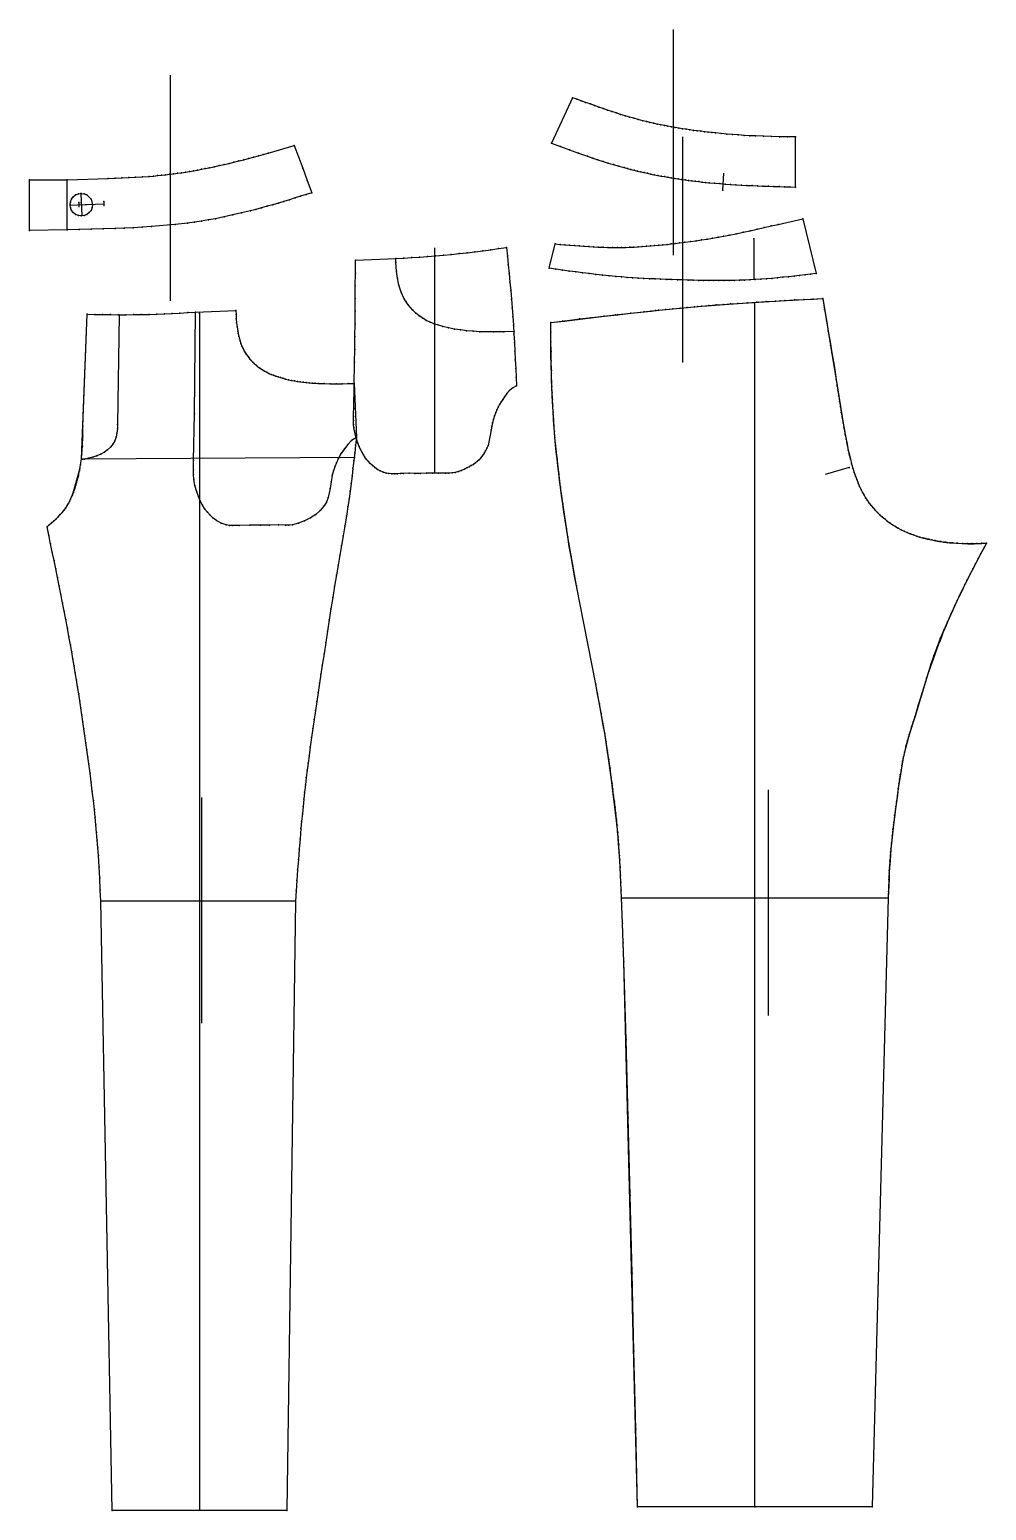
# Model space of a CAD drawing. Extents: x 0 to 1318, y -225 to 958.
# Drawn here: x 554 to 1318, y -225 to 958 of the extents above; entities that cross this region are included whole.
import ezdxf

# ---------------------------------------------------------------- set-up
doc = ezdxf.new("R2010")
doc.units = 0

# ---------------------------------------------------------------- blocks, each defined once
blk = doc.blocks.new('BLK_1_1_M')
at = {"layer": '1'}
blk.add_lwpolyline([(1039.460938, -221.726318), (1038.084351, -159.564514), (1036.686157, -97.421814), (1035.244141, -35.291412), (1033.735718, 26.833588), (1032.138306, 88.959991), (1030.429565, 151.094757), (1028.586914, 213.24469), (1028.098145, 228.638031), (1027.543213, 244.02887), (1026.661865, 264.544495), (1026.418823, 270.591614), (1026.168091, 276.636536), (1025.901367, 282.679077), (1025.610962, 288.719238), (1025.288452, 294.756775), (1024.926025, 300.79187), (1024.515625, 306.824219), (1024.04895, 312.853882), (1023.631287, 317.674133), (1023.175781, 322.490112), (1022.685547, 327.302307), (1022.163391, 332.111206), (1021.612305, 336.917114), (1021.035217, 341.720398), (1020.43512, 346.521545), (1019.81488, 351.320923), (1019.17749, 356.118958), (1018.525879, 360.916077), (1017.55304, 367.91394), (1016.550415, 374.904297), (1015.51123, 381.887695), (1014.428772, 388.864746), (1013.296387, 395.83606), (1011.952332, 403.703369), (1010.548889, 411.557922), (1009.0979, 419.403564), (1007.611145, 427.243835), (1006.100342, 435.082397), (990.798828, 513.432983), (989.31488, 521.276489), (987.857849, 529.12207), (986.437439, 536.973267), (985.063416, 544.833313), (983.745544, 552.705505), (982.69574, 559.276306), (981.689026, 565.851807), (980.721924, 572.432495), (979.791077, 579.018616), (978.892944, 585.610718), (978.02417, 592.209167), (977.301636, 597.866394), (976.6026, 603.52478), (975.930847, 609.185242), (975.290405, 614.848755), (974.685059, 620.516174), (974.118774, 626.188477), (973.595459, 631.866577), (973.166199, 636.95282), (972.773499, 642.041016), (972.416077, 647.131165), (972.092529, 652.223145), (971.801575, 657.317078), (971.54187, 662.412964), (971.312012, 667.510986), (971.110718, 672.610962), (970.936646, 677.712952), (970.723083, 685.365479), (970.558594, 693.016357), (970.433228, 700.666748), (970.337158, 708.317505), (970.260498, 715.969849), (970.193359, 723.624878), (980.841187, 724.911194), (991.486511, 726.191162), (1002.131409, 727.458923), (1012.77771, 728.708679), (1023.427551, 729.934265), (1034.082886, 731.130005), (1044.745728, 732.289856), (1050.48999, 732.897461), (1056.234619, 733.492126), (1061.979736, 734.073303), (1067.725708, 734.640381), (1073.472412, 735.19281), (1079.220337, 735.729919), (1084.969604, 736.251221), (1090.720215, 736.756042), (1096.472534, 737.243774), (1102.226807, 737.713928), (1107.983032, 738.165894), (1113.741577, 738.598938), (1119.502441, 739.012695), (1127.044067, 739.524536), (1134.585693, 740.005676), (1142.127808, 740.4599), (1149.670654, 740.891113), (1157.214355, 741.303223), (1164.759521, 741.699951), (1172.306152, 742.085327), (1179.854614, 742.463196), (1187.405273, 742.837402), (1188.909302, 734.19928), (1190.40564, 725.562073), (1191.888184, 716.923828), (1193.35083, 708.282227), (1194.787476, 699.635437), (1196.191895, 690.981018), (1197.558105, 682.317017), (1198.225342, 677.981873), (1198.885254, 673.646057), (1199.542236, 669.310303), (1200.200684, 664.975342), (1200.865234, 660.641785), (1201.540283, 656.310425), (1202.230225, 651.981995), (1202.939819, 647.657166), (1203.673462, 643.33667), (1204.435425, 639.02124), (1205.230469, 634.711609), (1206.062988, 630.408447), (1206.937256, 626.112549), (1207.858154, 621.824463), (1208.679321, 618.199036), (1209.549438, 614.586182), (1210.482178, 610.990173), (1211.491455, 607.4151), (1212.59082, 603.865173), (1213.534912, 601.07312), (1214.549805, 598.306702), (1215.642822, 595.570557), (1216.821411, 592.869507), (1218.092529, 590.208191), (1219.210693, 588.055176), (1220.396484, 585.93866), (1221.651489, 583.86322), (1222.977051, 581.833435), (1224.375, 579.854004), (1225.846436, 577.929504), (1227.51416, 575.922241), (1229.261597, 573.984009), (1231.082886, 572.112976), (1232.972046, 570.30719), (1234.923218, 568.564819), (1236.93042, 566.883972), (1238.990967, 565.262451), (1241.099854, 563.707703), (1243.257324, 562.225464), (1245.463135, 560.821106), (1247.717407, 559.500183), (1250.02002, 558.268311), (1252.43457, 557.099426), (1254.892578, 556.023865), (1257.388916, 555.033691), (1259.917847, 554.120972), (1262.473877, 553.277954), (1265.051758, 552.49646), (1267.401733, 551.836365), (1269.762939, 551.221436), (1272.134277, 550.651733), (1274.515259, 550.127502), (1276.904785, 549.648682), (1279.302124, 549.215637), (1281.706299, 548.828308), (1284.116577, 548.486938), (1286.532104, 548.19165), (1288.951904, 547.942566), (1291.375244, 547.739807), (1295.188843, 547.513), (1299.006104, 547.385681), (1302.826416, 547.341248), (1306.64978, 547.363037), (1310.475464, 547.434204), (1314.303345, 547.538025), (1318.132813, 547.657959), (1315.959229, 543.529053), (1313.78894, 539.399536), (1311.625, 535.267883), (1309.470215, 531.132263), (1307.327637, 526.991333), (1305.200439, 522.843262), (1303.091553, 518.686523), (1301.003784, 514.519531), (1298.940308, 510.340637), (1296.904175, 506.148254), (1294.898193, 501.940674), (1292.925415, 497.716309), (1290.988892, 493.473694), (1289.687256, 490.562134), (1288.404297, 487.642395), (1287.139893, 484.7146), (1285.894043, 481.778687), (1284.666748, 478.835083), (1283.458008, 475.883728), (1282.267822, 472.924927), (1281.096191, 469.95874), (1279.943115, 466.985168), (1278.808472, 464.004578), (1277.692505, 461.017029), (1276.594971, 458.022705), (1275.515991, 455.021667), (1274.455566, 452.014038), (1273.413574, 449.000061), (1272.390015, 445.979797), (1271.38501, 442.953552), (1270.39856, 439.921265), (1269.43042, 436.883179), (1266.563599, 427.550842), (1263.766479, 418.199646), (1260.931641, 408.850525), (1259.683838, 404.850586), (1258.429321, 400.853333), (1257.187256, 396.853882), (1255.976318, 392.847168), (1254.81604, 388.828491), (1253.725098, 384.792847), (1252.722656, 380.735352), (1251.928955, 377.162842), (1251.20752, 373.574646), (1250.547852, 369.973022), (1249.938965, 366.360168), (1249.370361, 362.738342), (1248.831177, 359.109802), (1248.310791, 355.476746), (1247.79834, 351.841553), (1247.03125, 346.40332), (1246.268555, 340.968201), (1245.519531, 335.534607), (1244.793579, 330.100525), (1244.099854, 324.664429), (1243.447754, 319.224548), (1242.846558, 313.779175), (1242.305664, 308.326416), (1241.881104, 303.474182), (1241.506104, 298.618225), (1241.174194, 293.758789), (1240.879272, 288.896118), (1240.615112, 284.030518), (1240.375488, 279.162231), (1240.154175, 274.291626), (1239.944946, 269.418884), (1239.741699, 264.544373), (1226.941406, -221.725708)], close=True, dxfattribs=at)
at = {"layer": '2'}
for p in [(1053.793213, 733.215759), (1087.626221, 736.409668), (1119.502441, 739.012695), (1153.453857, 741.14209), (1187.405273, 742.837402), (1187.405273, 742.837402), (970.193359, 723.624878), (970.193359, 723.624878), (993.376953, 726.659058), (1021.832703, 729.858582), (970.344727, 698.284668), (1193.710083, 705.475891), (971.490967, 665.040283), (1199.001953, 673.202393), (973.595459, 631.866577), (1208.663818, 608.055908), (978.024109, 592.209167), (983.745544, 552.705505), (1318.132813, 547.657959), (1318.132813, 547.657959), (1313.690674, 539.455688), (990.798828, 513.432983), (1302.52124, 517.785278), (1006.100342, 435.082397), (1269.43042, 436.883179), (1260.881836, 408.688782), (1013.296326, 395.83606), (1018.525818, 360.916077), (1022.844727, 325.872192), (1026.660645, 264.544373), (1026.661865, 264.544495), (1026.661865, 264.544495), (1239.741699, 264.544373), (1239.741699, 264.544373), (1027.543213, 244.02887), (1028.586914, 213.24469), (1039.460938, -221.726318), (1039.460938, -221.726318), (1133.324463, -221.725708), (1226.941284, -221.725708), (1226.941406, -221.725708)]:
    blk.add_point(p, dxfattribs=at)
at = {"layer": '3'}
for p in [(1050.48999, 732.897461), (1056.234619, 733.492126), (1061.979736, 734.073303), (1067.725708, 734.640381), (1073.472412, 735.19281), (1079.220337, 735.729919), (1084.969604, 736.251221), (1090.720215, 736.756042), (1096.472534, 737.243774), (1102.226807, 737.713928), (1107.983032, 738.165894), (1113.741577, 738.598938), (1119.502441, 739.012695), (1127.044067, 739.524536), (1134.585693, 740.005676), (1142.127808, 740.4599), (1149.670654, 740.891113), (1157.214355, 741.303223), (1164.759521, 741.699951), (1172.306152, 742.085327), (1179.854614, 742.463196), (1188.909302, 734.19928), (979.519531, 724.878906), (980.841187, 724.911194), (991.486511, 726.191162), (1002.131409, 727.458923), (1012.77771, 728.708679), (1023.427551, 729.934265), (1034.082886, 731.130005), (1044.745728, 732.289856), (1190.40564, 725.562073), (970.260498, 715.969849), (1191.888184, 716.923828), (970.337158, 708.317505), (970.433228, 700.666748), (1193.35083, 708.282227), (1194.787476, 699.635437), (970.558594, 693.016357), (1196.191895, 690.981018), (970.723083, 685.365479), (970.936646, 677.712952), (1197.558105, 682.317017), (1198.225342, 677.981873), (971.110718, 672.610962), (971.312012, 667.510986), (971.54187, 662.412964), (1198.885254, 673.646057), (1199.542236, 669.310303), (1200.200684, 664.975342), (971.801575, 657.317078), (972.092529, 652.223145), (1200.865234, 660.641785), (1201.540283, 656.310425), (1201.564209, 656.674194), (1202.230225, 651.981995), (972.416077, 647.131165), (972.773499, 642.041016), (1202.939819, 647.657166), (1203.673462, 643.33667), (1204.387695, 640.19696), (1204.435425, 639.02124), (973.166199, 636.95282), (973.595459, 631.866577), (1205.230469, 634.711609), (1205.477539, 634.05957), (1206.062988, 630.408447), (1206.61792, 627.933594), (974.118774, 626.188477), (974.685059, 620.516174), (975.290405, 614.848755), (1206.937256, 626.112549), (1207.858154, 621.824463), (1207.858154, 621.824463), (1208.66394, 618.195984), (1208.679321, 618.199036), (975.930847, 609.185242), (976.6026, 603.52478), (1209.530518, 614.58252), (1209.549438, 614.586182), (1210.467529, 610.987305), (1210.482178, 610.990173), (1211.484375, 607.413757), (1211.491455, 607.4151), (1212.59082, 603.865173), (1212.59082, 603.865173), (977.301636, 597.866394), (978.02417, 592.209167), (1213.534912, 601.07312), (1213.53772, 601.07373), (1214.549805, 598.306702), (1214.553345, 598.307373), (1215.642822, 595.570557), (1215.645752, 595.571045), (1216.821411, 592.869507), (1216.822876, 592.86969), (978.892944, 585.610718), (1218.092529, 590.208191), (1218.092529, 590.208191), (1219.209961, 588.055054), (1219.210693, 588.055176), (1220.395508, 585.938477), (1220.396484, 585.93866), (1221.650513, 583.863037), (1221.651489, 583.86322), (1222.97644, 581.833313), (1222.977051, 581.833435), (1224.374634, 579.854004), (1224.375, 579.854004), (979.791077, 579.018616), (980.721924, 572.432495), (1225.846436, 577.929504), (1225.846436, 577.929504), (1227.51416, 575.922241), (1227.514404, 575.922241), (1229.261597, 573.984009), (1229.261963, 573.983887), (1231.082886, 572.112976), (1231.083252, 572.112793), (1232.972046, 570.30719), (1232.972412, 570.307007), (1234.923218, 568.564819), (1234.923462, 568.564697), (981.689026, 565.851807), (982.69574, 559.276306), (1236.93042, 566.883972), (1236.93042, 566.883972), (1238.990601, 565.262695), (1238.990967, 565.262451), (1241.099365, 563.708252), (1241.099854, 563.707703), (1243.256592, 562.226074), (1243.257324, 562.225464), (1245.462402, 560.821777), (1245.463135, 560.821106), (1247.716919, 559.50061), (1247.717407, 559.500183), (1250.02002, 558.268311), (1250.02002, 558.268311), (1252.43457, 557.099426), (1252.435303, 557.098572), (1254.892578, 556.023865), (1254.894287, 556.021973), (983.745544, 552.705505), (985.063416, 544.833313), (1257.388916, 555.033691), (1257.391113, 555.030945), (1259.917847, 554.120972), (1259.920166, 554.118042), (1262.473877, 553.277954), (1262.475586, 553.275757), (1265.051758, 552.49646), (1265.051758, 552.49646), (1267.401733, 551.836365), (1268.203857, 551.625854), (1269.762939, 551.221436), (1271.373779, 550.838135), (1272.134277, 550.651733), (1274.515259, 550.127502), (1274.560791, 550.133057), (1276.904785, 549.648682), (1277.763794, 549.510132), (1279.302124, 549.215637), (1280.981934, 548.968994), (1281.706299, 548.828308), (1284.116577, 548.486938), (1285.463867, 548.350464), (1286.532104, 548.19165), (1288.951904, 547.942566), (1289.962891, 547.867004), (1291.375244, 547.739807), (1294.476685, 547.495911), (1295.188843, 547.513), (1299.006104, 547.385681), (1299.025146, 547.22406), (1302.826416, 547.341248), (1303.575684, 547.085754), (1306.64978, 547.363037), (1308.126709, 547.122803), (1310.475464, 547.434204), (1314.130127, 547.426697), (1314.303345, 547.538025), (986.437439, 536.973267), (1311.625, 535.267883), (1313.78894, 539.399536), (1315.959229, 543.529053), (987.857849, 529.12207), (989.31488, 521.276489), (1305.200439, 522.843262), (1307.327637, 526.991333), (1309.470215, 531.132263), (990.798828, 513.432983), (1298.940308, 510.340637), (1301.003784, 514.519531), (1303.091553, 518.686523), (1292.925415, 497.716309), (1294.898193, 501.940674), (1296.152832, 504.616699), (1296.904175, 506.148254), (1287.139893, 484.7146), (1288.404297, 487.642395), (1289.687256, 490.562134), (1290.017578, 491.338684), (1290.988892, 493.473694), (1282.267822, 472.924927), (1283.458008, 475.883728), (1284.1521, 478.138611), (1284.666748, 478.835083), (1285.894043, 481.778687), (1277.692505, 461.017029), (1278.697998, 464.774353), (1278.808472, 464.004578), (1279.943115, 466.985168), (1281.096191, 469.95874), (1281.346558, 471.487823), (1273.878662, 450.896484), (1274.455566, 452.014038), (1275.515991, 455.021667), (1276.209473, 457.863556), (1276.594971, 458.022705), (1270.39856, 439.921265), (1271.38501, 442.953552), (1272.390015, 445.979797), (1273.413574, 449.000061), (1006.100342, 435.082397), (1007.611145, 427.243835), (1266.563599, 427.550842), (1269.43042, 436.883179), (1009.0979, 419.403564), (1263.766479, 418.199646), (1010.548889, 411.557922), (1011.952332, 403.703369), (1259.683838, 404.850586), (1260.931641, 408.850525), (1013.296387, 395.83606), (1255.200439, 390.111969), (1255.976318, 392.847168), (1256.578857, 394.764893), (1257.187256, 396.853882), (1258.429321, 400.853333), (1014.428772, 388.864746), (1015.51123, 381.887695), (1252.722656, 380.735352), (1252.722656, 380.735352), (1253.725098, 384.792847), (1253.899658, 385.439667), (1254.81604, 388.828491), (1016.550415, 374.904297), (1017.55304, 367.91394), (1250.547852, 369.973022), (1250.800293, 371.16333), (1251.20752, 373.574646), (1251.695557, 375.962952), (1251.928955, 377.162842), (1018.525879, 360.916077), (1019.17749, 356.118958), (1248.310791, 355.476746), (1248.831177, 359.109802), (1249.370361, 362.738342), (1249.938965, 366.360168), (1249.994385, 366.345154), (1019.81488, 351.320923), (1020.43512, 346.521545), (1247.03125, 346.40332), (1247.79834, 351.841553), (1247.79834, 351.841553), (1021.035217, 341.720398), (1021.612305, 336.917114), (1022.163391, 332.111206), (1245.519531, 335.534607), (1245.679199, 337.290283), (1246.268555, 340.968201), (1022.685547, 327.302307), (1023.175781, 322.490112), (1243.447754, 319.224548), (1243.831055, 322.703186), (1244.099854, 324.664429), (1244.793579, 330.100525), (1023.631287, 317.674133), (1023.69989, 316.69519), (1024.04895, 312.853882), (1024.458374, 307.510986), (1242.291748, 308.180603), (1242.305664, 308.326416), (1242.846558, 313.779175), (1024.515625, 306.824219), (1024.926025, 300.79187), (1025.05896, 298.31015), (1241.506104, 298.618225), (1241.64209, 300.908112), (1241.881104, 303.474182), (1025.288452, 294.756775), (1025.580322, 289.103394), (1025.610962, 288.719238), (1240.606323, 286.366302), (1240.615112, 284.030518), (1240.879272, 288.896118), (1241.078369, 293.628357), (1241.174194, 293.758789), (1025.901367, 282.679077), (1026.168091, 276.636536), (1026.234619, 276.830688), (1240.154175, 274.291626), (1240.233643, 279.098755), (1240.375488, 279.162231), (1026.418823, 270.591614), (1239.944946, 269.418884), (1027.543213, 244.02887), (1028.098145, 228.638031), (1028.586914, 213.24469), (1030.429565, 151.094757), (1032.138306, 88.959991), (1033.735718, 26.833588), (1035.244141, -35.291412), (1036.686157, -97.421814), (1038.084351, -159.564514)]:
    blk.add_point(p, dxfattribs=at)
at = {"layer": '7'}
blk.add_line((1144.163086, 170.555542), (1144.163086, 350.555542), dxfattribs=at)
at = {"layer": '8'}
blk.add_lwpolyline([(1039.460938, -221.726318), (1028.586914, 213.24469), (1027.543213, 244.02887), (1026.661865, 264.544495), (1026.234619, 276.830688), (1025.580322, 289.103394), (1025.05896, 298.31015), (1024.458374, 307.510986), (1023.69989, 316.69519), (1022.844727, 325.872192), (1018.525818, 360.916077), (1013.296326, 395.83606), (1006.100342, 435.082397), (990.798828, 513.432983), (983.745544, 552.705505), (978.024109, 592.209167), (973.595459, 631.866577), (971.490967, 665.040283), (970.344727, 698.284668), (970.193359, 723.624878), (979.519531, 724.878906), (993.376953, 726.659058), (1021.832703, 729.858582), (1053.793213, 733.215759), (1087.626221, 736.409668), (1119.502441, 739.012695), (1153.453857, 741.14209), (1187.405273, 742.837402), (1193.710083, 705.475891), (1199.001953, 673.202393), (1201.564209, 656.674194), (1204.387695, 640.19696), (1205.477539, 634.05957), (1206.61792, 627.933594), (1207.858154, 621.824463), (1208.66394, 618.195984), (1209.530518, 614.58252), (1210.467529, 610.987305), (1211.484375, 607.413757), (1212.59082, 603.865173), (1213.53772, 601.07373), (1214.553345, 598.307373), (1215.645752, 595.571045), (1216.822876, 592.86969), (1218.092529, 590.208191), (1219.209961, 588.055054), (1220.395508, 585.938477), (1221.650513, 583.863037), (1222.97644, 581.833313), (1224.374634, 579.854004), (1225.846436, 577.929504), (1227.514404, 575.922241), (1229.261963, 573.983887), (1231.083252, 572.112793), (1232.972412, 570.307007), (1234.923462, 568.564697), (1236.93042, 566.883972), (1238.990601, 565.262695), (1241.099365, 563.708252), (1243.256592, 562.226074), (1245.462402, 560.821777), (1247.716919, 559.50061), (1250.02002, 558.268311), (1252.435303, 557.098572), (1254.894287, 556.021973), (1257.391113, 555.030945), (1259.920166, 554.118042), (1262.475586, 553.275757), (1265.051758, 552.49646), (1268.203857, 551.625854), (1271.373779, 550.838135), (1274.560791, 550.133057), (1277.763794, 549.510132), (1280.981934, 548.968994), (1285.463867, 548.350464), (1289.962891, 547.867004), (1294.476685, 547.495911), (1299.025146, 547.22406), (1303.575684, 547.085754), (1308.126709, 547.122803), (1314.130127, 547.426697), (1318.132813, 547.657959), (1313.690674, 539.455688), (1302.52124, 517.785278), (1296.152832, 504.616699), (1290.017578, 491.338684), (1284.1521, 478.138611), (1281.346558, 471.487823), (1278.697998, 464.774353), (1276.209473, 457.863556), (1273.878662, 450.896484), (1269.43042, 436.883179), (1260.881836, 408.688782), (1256.578857, 394.764893), (1255.200439, 390.111969), (1253.899658, 385.439667), (1252.722656, 380.735352), (1251.695557, 375.962952), (1250.800293, 371.16333), (1249.994385, 366.345154), (1247.79834, 351.841553), (1245.679199, 337.290283), (1243.831055, 322.703186), (1242.291748, 308.180603), (1241.64209, 300.908112), (1241.078369, 293.628357), (1240.606323, 286.366302), (1240.233643, 279.098755), (1239.741699, 264.544373), (1226.941284, -221.725708), (1039.460938, -221.726318)], close=True, dxfattribs=at)
for points in [[(1133.324463, -221.725708), (1133.324463, 739.944092)], [(1208.663818, 608.055908), (1189.249756, 602.3479)], [(1026.660645, 264.544373), (1239.741699, 264.544861)]]:
    blk.add_lwpolyline(points, dxfattribs=at)
blk = doc.blocks.new('BLK_2_1_M')
at = {"layer": '1'}
blk.add_lwpolyline([(619.915344, -224.528137), (610.916382, 261.741882), (610.486755, 270.90686), (610.034058, 280.067139), (609.534668, 289.22467), (608.964722, 298.381348), (608.535339, 304.483398), (608.064941, 310.580566), (607.553711, 316.673706), (607.001892, 322.763306), (606.409668, 328.849854), (605.777283, 334.934326), (604.967346, 342.229919), (604.108521, 349.517212), (603.208679, 356.798828), (602.275452, 364.077454), (601.316772, 371.355774), (600.565308, 376.96106), (599.803223, 382.564087), (599.029907, 388.164917), (598.244812, 393.763489), (597.447449, 399.359863), (596.637207, 404.953918), (595.81366, 410.545654), (594.976135, 416.135132), (594.124268, 421.722168), (593.257385, 427.306885), (592.375, 432.88916), (591.476624, 438.469055), (590.561646, 444.04657), (589.629578, 449.621521), (588.67981, 455.193909), (587.711975, 460.763855), (586.725342, 466.33136), (585.502075, 473.08728), (584.252686, 479.837219), (582.979248, 486.581543), (581.683716, 493.321045), (580.368042, 500.056274), (579.034363, 506.787659), (577.68457, 513.515869), (576.320618, 520.241577), (574.94458, 526.96521), (573.558472, 533.687317), (572.164185, 540.40863), (570.763733, 547.129639), (569.359192, 553.850952), (567.952454, 560.573059), (569.785889, 562.158447), (571.60675, 563.752441), (573.40271, 565.364014), (575.161316, 567.002441), (576.8703, 568.67688), (578.517273, 570.396606), (580.089966, 572.170776), (581.575928, 574.008606), (582.962891, 575.919128), (584.018494, 577.54303), (585.003723, 579.216064), (585.923218, 580.933167), (586.781677, 582.689331), (587.583801, 584.479675), (588.334229, 586.299072), (589.03772, 588.142578), (589.698853, 590.005249), (590.322449, 591.88208), (590.913086, 593.768005), (591.475464, 595.658081), (592.778076, 600.435974), (593.865601, 605.242859), (594.708618, 610.107056), (595.412231, 615.004578), (600.006958, 730.269775), (606.189819, 730.171875), (612.370605, 730.082947), (618.549988, 730.012085), (624.728394, 729.968384), (630.906555, 729.960632), (637.084839, 729.99823), (643.263977, 730.089966), (649.442078, 730.241882), (655.617249, 730.44812), (661.790466, 730.699341), (667.962524, 730.986816), (674.134521, 731.30127), (680.30719, 731.633972), (686.481567, 731.975586), (718.731262, 733.392273), (718.900269, 730.081726), (719.100647, 726.774963), (719.36499, 723.474121), (719.725586, 720.181885), (720.214966, 716.900452), (720.598694, 714.862488), (721.049011, 712.83606), (721.570618, 710.826599), (722.168335, 708.839539), (722.846863, 706.880188), (723.610901, 704.954041), (724.465271, 703.066406), (725.414673, 701.222778), (726.223267, 699.818848), (727.089722, 698.447388), (728.011841, 697.110291), (728.987305, 695.80957), (730.013733, 694.546997), (731.088867, 693.324585), (732.210449, 692.144226), (733.376099, 691.007751), (734.583557, 689.917114), (735.830505, 688.874207), (737.114624, 687.880981), (738.433655, 686.93927), (740.062744, 685.876709), (741.734497, 684.888367), (743.445007, 683.970154), (745.19043, 683.118225), (746.967041, 682.328674), (748.770874, 681.597717), (750.598145, 680.921143), (752.445068, 680.295349), (754.3078, 679.716309), (756.182434, 679.180054), (758.503174, 678.57373), (760.834412, 678.024658), (763.175171, 677.530029), (765.524658, 677.087219), (767.881897, 676.693481), (770.245972, 676.346191), (772.616028, 676.042603), (774.991089, 675.78009), (777.3703, 675.555786), (779.752808, 675.367188), (782.137573, 675.211426), (784.523804, 675.085938), (789.302734, 674.91626), (794.081055, 674.840454), (798.859131, 674.839355), (803.637451, 674.894165), (808.416443, 674.985779), (813.196655, 675.095154), (815.043579, 631.901367), (814.370605, 625.780457), (813.692139, 619.661865), (813.002441, 613.546143), (812.295776, 607.433533), (811.566284, 601.324463), (810.80835, 595.21936), (810.016113, 589.118591), (809.183838, 583.022583), (808.305847, 576.931641), (807.105713, 569.110352), (805.838501, 561.301208), (804.521606, 553.500732), (803.172363, 545.705261), (801.808105, 537.911438), (800.446045, 530.115662), (799.103638, 522.314392), (797.596375, 513.305237), (796.131653, 504.292053), (794.701904, 495.275208), (793.299438, 486.255005), (791.916748, 477.231689), (790.546143, 468.205505), (789.180054, 459.176819), (787.810852, 450.146057), (786.709778, 442.922424), (785.606567, 435.700806), (784.505249, 428.480225), (783.410034, 421.259583), (782.325134, 414.037964), (781.254578, 406.814392), (780.202637, 399.587646), (779.17334, 392.356873), (778.170837, 385.121033), (777.199341, 377.879089), (776.448486, 372.092346), (775.72052, 366.304016), (775.015808, 360.513611), (774.334473, 354.72113), (773.676697, 348.926147), (773.042786, 343.128601), (772.4328, 337.328247), (771.847107, 331.52478), (771.285767, 325.718018), (770.749084, 319.907654), (770.024536, 311.603638), (769.344116, 303.298462), (768.700317, 294.99176), (768.085815, 286.683167), (767.493164, 278.372253), (766.914917, 270.058533), (766.343628, 261.741882), (759.344055, -224.528137)], close=True, dxfattribs=at)
at = {"layer": '2'}
for p in [(718.731262, 733.392273), (600.006958, 730.269775), (625.49646, 729.515381), (686.481567, 731.975586), (689.62854, 730.821472), (813.196655, 675.095154), (685.77478, 650.722839), (596.66095, 641.056458), (624.361206, 642.290039), (815.043579, 631.901367), (815.043579, 631.900879), (595.412231, 615.004578), (595.412231, 615.004089), (813.484741, 616.028564), (594.21344, 607.192078), (685.050903, 613.589844), (587.952454, 585.671143), (792.585083, 584.089844), (567.952454, 560.573059), (738.472534, 561.848083), (610.916382, 261.741882), (766.343628, 261.741882), (766.343628, 261.741333), (619.915344, -224.528137), (759.344055, -224.528137)]:
    blk.add_point(p, dxfattribs=at)
at = {"layer": '3'}
for p in [(606.189819, 730.171875), (612.370605, 730.082947), (618.549988, 730.012085), (624.728394, 729.968384), (630.906555, 729.960632), (637.084839, 729.99823), (643.263977, 730.089966), (649.442078, 730.241882), (655.617249, 730.44812), (661.790466, 730.699341), (667.962524, 730.986816), (674.134521, 731.30127), (680.30719, 731.633972), (718.900269, 730.081726), (719.100647, 726.774963), (719.36499, 723.474121), (719.725586, 720.181885), (720.214966, 716.900452), (720.598694, 714.862488), (721.049011, 712.83606), (721.570618, 710.826599), (722.168335, 708.839539), (722.846863, 706.880188), (723.610901, 704.954041), (724.465271, 703.066406), (725.414673, 701.222778), (726.223267, 699.818848), (727.089722, 698.447388), (728.011841, 697.110291), (728.987305, 695.80957), (730.013733, 694.546997), (731.088867, 693.324585), (732.210449, 692.144226), (733.376099, 691.007751), (734.583557, 689.917114), (735.830505, 688.874207), (737.114624, 687.880981), (738.433655, 686.93927), (740.062744, 685.876709), (741.734497, 684.888367), (743.445007, 683.970154), (745.19043, 683.118225), (746.967041, 682.328674), (748.770874, 681.597717), (750.598145, 680.921143), (752.445068, 680.295349), (754.3078, 679.716309), (756.182434, 679.180054), (758.503174, 678.57373), (760.834412, 678.024658), (763.175171, 677.530029), (765.524658, 677.087219), (767.881897, 676.693481), (770.245972, 676.346191), (772.616028, 676.042603), (774.991089, 675.78009), (777.3703, 675.555786), (779.752808, 675.367188), (782.137573, 675.211426), (784.523804, 675.085938), (789.302734, 674.91626), (794.081055, 674.840454), (798.859131, 674.839355), (803.637451, 674.894165), (808.416443, 674.985779), (624.19519, 638.876038), (596.519775, 632.983276), (620.552612, 626.691467), (622.073608, 629.399963), (623.096558, 632.390686), (623.743591, 635.513855), (811.062866, 629.473083), (595.839478, 618.960083), (596.242249, 624.914185), (601.443787, 615.334656), (604.60498, 616.172058), (607.708374, 617.194153), (610.830994, 618.516968), (613.792358, 620.141541), (616.352173, 622.027893), (618.631287, 624.238281), (800.395142, 614.863647), (802.713257, 619.010376), (805.447693, 622.920959), (808.097778, 626.351746), (813.692139, 619.661865), (814.370605, 625.780457), (593.865601, 605.242859), (594.708618, 610.107056), (597.776794, 614.533752), (684.814087, 606.094788), (796.683472, 605.290161), (797.791382, 608.535278), (799.010193, 611.736328), (812.295776, 607.433533), (813.002441, 613.546143), (590.322449, 591.88208), (590.913086, 593.768005), (591.475464, 595.658569), (591.475464, 595.658081), (592.778076, 600.435974), (593.050171, 601.36438), (684.934204, 602.381714), (685.235229, 598.674866), (686.016479, 593.516235), (794.112183, 591.25946), (794.827515, 596.656982), (795.766296, 601.992859), (810.80835, 595.21936), (811.566284, 601.324463), (585.003723, 579.216064), (585.923218, 580.933167), (586.781677, 582.689331), (587.583801, 584.479675), (588.334229, 586.299072), (589.03772, 588.142578), (589.698853, 590.005249), (589.779419, 590.642517), (687.462952, 588.513367), (688.798218, 584.917786), (690.319458, 581.395874), (791.065247, 580.406738), (809.183838, 583.022583), (810.016113, 589.118591), (576.8703, 568.67688), (578.517273, 570.396606), (580.089966, 572.170776), (581.575928, 574.008606), (582.962891, 575.919128), (584.018494, 577.54303), (692.037842, 577.995972), (694.046265, 574.766663), (696.038696, 572.210022), (698.260132, 569.844788), (700.676514, 567.664673), (778.322388, 567.68689), (782.643677, 570.522339), (786.07019, 573.579773), (789.019348, 577.101379), (807.105713, 569.110352), (808.305847, 576.931641), (569.785889, 562.158447), (571.60675, 563.752441), (573.40271, 565.364014), (575.161316, 567.002441), (703.262573, 565.688354), (706.951538, 563.49646), (711.011536, 562.149048), (713.578247, 561.7948), (716.172729, 561.683289), (721.446167, 561.754944), (729.956421, 561.857056), (745.586975, 562.063965), (752.696167, 562.094788), (758.318726, 561.967773), (761.106506, 561.993164), (763.875366, 562.235046), (768.863159, 563.47876), (773.676392, 565.376892), (805.838501, 561.301208), (569.359192, 553.850952), (570.763733, 547.129639), (803.172363, 545.705261), (804.521606, 553.500732), (572.164185, 540.40863), (573.558472, 533.687317), (801.808105, 537.911438), (574.94458, 526.96521), (576.320618, 520.241577), (799.103638, 522.314392), (800.446045, 530.115662), (577.68457, 513.515869), (797.596375, 513.305237), (579.034363, 506.787659), (580.368042, 500.056274), (796.131653, 504.292053), (581.683716, 493.321045), (582.979248, 486.581543), (793.299438, 486.255005), (794.701904, 495.275208), (584.252686, 479.837219), (585.502075, 473.08728), (791.916748, 477.231689), (586.725342, 466.33136), (790.546143, 468.205505), (587.711975, 460.763855), (588.67981, 455.193909), (589.629578, 449.621521), (787.810852, 450.146057), (789.180054, 459.176819), (590.561646, 444.04657), (591.476624, 438.469055), (786.709778, 442.922424), (592.375, 432.88916), (593.257385, 427.306885), (784.505249, 428.480225), (785.606567, 435.700806), (594.124268, 421.722168), (594.976135, 416.135132), (782.325134, 414.037964), (783.410034, 421.259583), (595.81366, 410.545654), (596.637207, 404.953918), (781.254578, 406.814392), (597.447449, 399.359863), (598.244812, 393.763489), (779.17334, 392.356873), (780.202637, 399.587646), (599.029907, 388.164917), (599.803223, 382.564087), (778.170837, 385.121033), (600.565308, 376.96106), (601.316772, 371.355774), (776.448486, 372.092346), (777.199341, 377.879089), (602.275452, 364.077454), (603.208679, 356.798828), (774.334473, 354.72113), (775.015808, 360.513611), (775.72052, 366.304016), (604.108521, 349.517212), (773.042786, 343.128601), (773.676697, 348.926147), (604.967346, 342.229919), (605.777283, 334.934326), (771.847107, 331.52478), (772.4328, 337.328247), (606.409668, 328.849854), (607.001892, 322.763306), (770.749084, 319.907654), (771.285767, 325.718018), (607.553711, 316.673706), (608.064941, 310.580566), (770.024536, 311.603638), (608.535339, 304.483398), (608.964722, 298.381348), (769.344116, 303.298462), (609.534668, 289.22467), (768.085815, 286.683167), (768.700317, 294.99176), (610.034058, 280.067139), (767.493164, 278.372253), (610.486755, 270.90686), (766.914917, 270.058533)]:
    blk.add_point(p, dxfattribs=at)
at = {"layer": '7'}
blk.add_line((691.498047, 164.432068), (691.498047, 344.432068), dxfattribs=at)
at = {"layer": '8'}
for points in [[(595.412231, 615.004089), (595.839478, 618.960083), (596.242249, 624.914185), (596.519775, 632.983276), (596.66095, 641.056458), (600.006958, 730.269287)], [(625.49646, 729.515381), (624.358765, 642.578064)], [(685.050903, 613.589844), (685.77478, 650.722839), (686.480347, 731.992249)], [(689.62854, 730.821472), (689.629761, -224.528137)], [(624.361206, 642.290039), (624.19519, 638.876038), (623.743591, 635.513855), (623.096558, 632.390686), (622.073608, 629.399963), (620.552612, 626.691467), (618.631287, 624.238281), (616.352173, 622.027893), (613.792358, 620.141541), (610.830994, 618.516968), (607.708374, 617.194153), (604.60498, 616.172058), (601.443787, 615.334656), (597.776794, 614.533752), (595.313354, 614.092773)], [(815.043579, 631.900879), (811.062866, 629.473083), (808.097778, 626.351746), (805.447693, 622.920959), (802.713257, 619.010376), (800.395142, 614.863647), (799.010193, 611.736328), (797.791382, 608.535278), (796.683472, 605.290161), (795.766296, 601.992859), (794.827515, 596.656982), (794.112183, 591.25946), (792.585083, 584.089355)], [(813.484741, 616.028564), (595.370728, 614.62915)], [(738.472534, 561.848083), (729.956421, 561.857056), (721.446167, 561.754944), (716.172729, 561.683289), (713.578247, 561.7948), (711.011536, 562.149048), (706.951538, 563.49646), (703.262573, 565.688354), (700.676514, 567.664673), (698.260132, 569.844788), (696.038696, 572.210022), (694.046265, 574.766663), (692.037842, 577.995972), (690.319458, 581.395874), (688.798218, 584.917786), (687.462952, 588.513367), (686.016479, 593.516235), (685.235229, 598.674866), (684.934204, 602.381714), (684.814087, 606.094788), (685.050842, 613.590393)], [(792.585083, 584.089844), (791.065247, 580.406738), (789.019348, 577.101379), (786.07019, 573.579773), (782.643677, 570.522339), (778.322388, 567.68689), (773.676392, 565.376892), (768.863159, 563.47876), (763.875366, 562.235046), (761.106506, 561.993164), (758.318726, 561.967773), (752.696167, 562.094788), (745.586975, 562.063965), (738.472534, 561.847534)], [(766.343628, 261.741333), (610.916382, 261.741333)]]:
    blk.add_lwpolyline(points, dxfattribs=at)
blk.add_lwpolyline([(587.952454, 585.671143), (589.779419, 590.642517), (591.475464, 595.658569), (593.050171, 601.36438), (594.21344, 607.192078), (587.952454, 585.671143)], close=True, dxfattribs=at)
blk = doc.blocks.new('BLK_5_1_M')
at = {"layer": '1'}
blk.add_lwpolyline([(812.845581, 654.984131), (813.23114, 673.550232), (813.569458, 692.117004), (813.719543, 702.278076), (813.844849, 712.436646), (813.948914, 722.593628), (814.035278, 732.75), (814.107544, 742.906494), (814.169189, 753.064148), (814.223816, 763.223694), (814.274963, 773.386108), (846.52478, 774.76355), (852.861755, 775.151917), (859.195862, 775.549988), (865.526855, 775.967834), (871.854553, 776.415283), (878.17865, 776.902466), (884.498901, 777.43927), (890.815186, 778.035767), (897.124939, 778.698242), (903.42688, 779.420044), (909.722778, 780.191223), (916.014343, 781.002014), (922.303345, 781.842529), (928.591431, 782.703003), (934.880493, 783.573608), (935.584961, 776.692261), (936.282837, 769.812317), (936.967651, 762.932678), (937.632813, 756.052246), (938.272095, 749.170044), (938.878845, 742.284729), (939.446716, 735.395447), (939.969238, 728.500916), (940.44165, 721.606262), (940.868469, 714.710205), (941.256287, 707.812561), (941.611511, 700.913208), (941.940796, 694.012024), (942.250671, 687.108765), (942.547668, 680.203308), (942.838257, 673.295532), (940.008972, 671.529358), (937.411865, 669.510437), (935.193298, 667.049255), (933.242249, 664.315247), (931.915283, 662.313538), (930.636597, 660.289795), (929.420959, 658.237976), (928.283264, 656.152039), (927.238403, 654.02594), (926.301208, 651.853638), (925.329895, 649.179077), (924.506836, 646.446655), (923.801453, 643.671265), (923.183411, 640.867798), (922.622192, 638.051208), (920.379761, 625.483643), (919.308655, 623.433655), (918.210449, 621.409973), (917.056885, 619.438599), (915.819824, 617.545471), (914.471191, 615.756592), (912.982788, 614.0979), (911.573486, 612.78894), (910.057922, 611.58551), (908.452698, 610.476746), (906.774658, 609.451782), (905.040527, 608.499756), (903.267029, 607.609802), (901.471069, 606.771118), (899.018372, 605.71167), (896.535645, 604.795593), (893.999817, 604.090698), (891.404541, 603.645325), (888.766296, 603.42157), (886.113342, 603.362), (880.490845, 603.489014), (875.753357, 603.509216), (871.012268, 603.406494), (866.267151, 603.241821), (861.704895, 603.320557), (857.129517, 603.331421), (852.524597, 603.208679), (850.211914, 603.086365), (847.898132, 602.965576), (845.59198, 602.898621), (843.302185, 602.937744), (841.037354, 603.135193), (838.806274, 603.543213), (836.4198, 604.272705), (834.113159, 605.272461), (831.91272, 606.50061), (829.832092, 607.923828), (827.881714, 609.510559), (826.054749, 611.238953), (824.572998, 612.828857), (823.180725, 614.498779), (821.878601, 616.241211), (820.667175, 618.048523), (819.546997, 619.913208), (818.2724, 622.320129), (817.137329, 624.794006), (816.134766, 627.326111), (815.25769, 629.907593), (814.550537, 632.34436), (813.950684, 634.808716), (813.461304, 637.295471), (813.085632, 639.7995), (812.827087, 642.315491), (812.665344, 645.475342), (812.646484, 648.64093), (812.722534, 651.810974)], close=True, dxfattribs=at)
at = {"layer": '2'}
for p in [(934.880493, 783.573608), (814.274963, 773.386108), (846.52478, 774.76355), (940.992554, 716.489441), (942.838257, 673.295532), (812.845581, 654.984131), (920.379761, 625.483643), (866.267151, 603.241821)]:
    blk.add_point(p, dxfattribs=at)
at = {"layer": '3'}
for p in [(909.722778, 780.191223), (916.014343, 781.002014), (922.303345, 781.842529), (928.591431, 782.703003), (846.571167, 771.526245), (852.861755, 775.151917), (859.195862, 775.549988), (865.526855, 775.967834), (871.854553, 776.415283), (878.17865, 776.902466), (884.498901, 777.43927), (890.815186, 778.035767), (897.124939, 778.698242), (903.42688, 779.420044), (935.584961, 776.692261), (936.282837, 769.812317), (814.223816, 763.223694), (847.089966, 764.766724), (847.859009, 759.165344), (936.967651, 762.932678), (814.169189, 753.064148), (849.00769, 753.651917), (850.788696, 747.995605), (937.632813, 756.052246), (938.272095, 749.170044), (814.107544, 742.906494), (853.209351, 742.617004), (854.676941, 740.136536), (856.333191, 737.777344), (860.140503, 733.457642), (938.878845, 742.284729), (939.446716, 735.395447), (813.948914, 722.593628), (814.035278, 732.75), (862.601929, 731.179077), (865.214966, 729.074951), (867.961853, 727.156311), (870.842407, 725.447998), (873.988403, 723.911621), (877.241394, 722.613525), (939.969238, 728.500916), (940.44165, 721.606262), (813.844849, 712.436646), (883.977173, 720.574341), (888.65564, 719.459473), (893.372864, 718.524109), (898.126892, 717.763), (902.905396, 717.175232), (908.299622, 716.71167), (913.706177, 716.41864), (924.5448, 716.159729), (932.766296, 716.164307), (940.868469, 714.710205), (813.719543, 702.278076), (941.256287, 707.812561), (941.611511, 700.913208), (813.569458, 692.117004), (941.940796, 694.012024), (942.250671, 687.108765), (942.547668, 680.203308), (813.23114, 673.550232), (931.915283, 662.313538), (933.242249, 664.315247), (935.193298, 667.049255), (937.411865, 669.510437), (940.008972, 671.529358), (812.722534, 651.810974), (926.301208, 651.853638), (927.238403, 654.02594), (928.283264, 656.152039), (929.420959, 658.237976), (930.636597, 660.289795), (812.646484, 648.64093), (812.665344, 645.475342), (812.827087, 642.315491), (813.085632, 639.7995), (923.183411, 640.867798), (923.801453, 643.671265), (924.506836, 646.446655), (925.329895, 649.179077), (813.461304, 637.295471), (813.950684, 634.808716), (814.550537, 632.34436), (815.25769, 629.907593), (816.134766, 627.326111), (922.622192, 638.051208), (817.137329, 624.794006), (818.2724, 622.320129), (819.546997, 619.913208), (820.667175, 618.048523), (821.878601, 616.241211), (914.471191, 615.756592), (915.819824, 617.545471), (917.056885, 619.438599), (918.210449, 621.409973), (919.308655, 623.433655), (823.180725, 614.498779), (824.572998, 612.828857), (826.054749, 611.238953), (827.881714, 609.510559), (829.832092, 607.923828), (831.91272, 606.50061), (834.113159, 605.272461), (836.4198, 604.272705), (838.806274, 603.543213), (841.037354, 603.135193), (843.302185, 602.937744), (845.59198, 602.898621), (847.898132, 602.965576), (850.211914, 603.086365), (852.524597, 603.208679), (857.129517, 603.331421), (861.704895, 603.320557), (871.012268, 603.406494), (875.753357, 603.509216), (880.490845, 603.489014), (886.113342, 603.362), (888.766296, 603.42157), (891.404541, 603.645325), (893.999817, 604.090698), (896.535645, 604.795593), (899.018372, 605.71167), (901.471069, 606.771118), (903.267029, 607.609802), (905.040527, 608.499756), (906.774658, 609.451782), (908.452698, 610.476746), (910.057922, 611.58551), (911.573486, 612.78894), (912.982788, 614.0979)]:
    blk.add_point(p, dxfattribs=at)
at = {"layer": '7'}
blk.add_line((877.742371, 603.236084), (877.742371, 783.236084), dxfattribs=at)
at = {"layer": '8'}
blk.add_lwpolyline([(940.992554, 716.489441), (932.766296, 716.164307), (924.5448, 716.159729), (913.706177, 716.41864), (908.299622, 716.71167), (902.905396, 717.175232), (898.126892, 717.763), (893.372864, 718.524109), (888.65564, 719.459473), (883.977173, 720.574341), (877.241394, 722.613525), (873.988403, 723.911621), (870.842407, 725.447998), (867.961853, 727.156311), (865.214966, 729.074951), (862.601929, 731.179077), (860.140503, 733.457642), (856.333191, 737.777344), (854.676941, 740.136536), (853.209351, 742.617004), (850.788696, 747.995605), (849.00769, 753.651917), (847.859009, 759.165344), (847.089966, 764.766724), (846.571167, 771.526245), (846.526001, 774.785339)], dxfattribs=at)
blk = doc.blocks.new('BLK_7_1_M')
at = {"layer": '1'}
blk.add_lwpolyline([(554.043274, 797.27179), (554.043274, 837.526672), (584.043274, 837.645813), (616.852295, 838.766724), (622.322937, 838.95697), (627.791321, 839.161011), (633.257324, 839.392517), (638.720886, 839.665344), (644.181885, 839.993164), (649.640259, 840.389709), (652.856689, 840.660645), (656.070435, 840.959778), (659.281433, 841.286682), (662.489502, 841.641113), (665.694458, 842.022705), (668.896179, 842.431152), (672.094482, 842.86615), (675.289307, 843.327393), (678.480469, 843.814453), (681.667786, 844.327148), (684.851074, 844.865112), (688.030273, 845.427979), (691.2052, 846.015442), (694.375671, 846.627258), (697.541626, 847.263), (701.493286, 848.090881), (705.436279, 848.953369), (709.371033, 849.848206), (713.298157, 850.773315), (717.218262, 851.726563), (721.131897, 852.705811), (725.039612, 853.708862), (728.942017, 854.733704), (732.8396, 855.778076), (736.733032, 856.839905), (740.622803, 857.917053), (744.509583, 859.007385), (765.190796, 864.955505), (772.151184, 846.890381), (775.770691, 837.119324), (779.328979, 827.325195), (774.896423, 825.923096), (770.463745, 824.525696), (766.029419, 823.13739), (761.592224, 821.762695), (757.150635, 820.405884), (752.703369, 819.071533), (748.248962, 817.763916), (743.786072, 816.487488), (739.313354, 815.246704), (734.829346, 814.045898), (730.332642, 812.889526), (723.368835, 811.195313), (716.384583, 809.589539), (709.385132, 808.042297), (702.375427, 806.523743), (696.854004, 805.564148), (691.3302, 804.637634), (685.797485, 803.776794), (680.24939, 803.014282), (670.41803, 801.910645), (651.299011, 800.345337), (644.046387, 799.846313), (636.791992, 799.412537), (629.534058, 799.039978), (622.270874, 798.724792), (612.714783, 798.389099), (603.159973, 798.123352), (593.60376, 797.904175), (584.043274, 797.708069)], close=True, dxfattribs=at)
at = {"layer": '2'}
for p in [(765.190796, 864.955505), (554.043274, 837.526672), (584.043274, 837.645813), (586.304077, 817.775574), (586.31134, 817.413269), (590.803589, 825.569946), (593.233948, 819.493652), (593.305969, 817.695068), (594.941772, 826.76825), (595.232239, 819.574036), (599.805054, 825.569946), (603.09845, 822.275635), (604.304565, 817.775574), (613.218018, 820.298706), (779.328979, 827.325195), (590.803589, 809.981079), (599.805054, 809.981079), (702.375427, 806.523743), (554.043274, 797.27179), (584.043274, 797.708069), (584.043274, 797.707642), (670.41803, 801.910645)]:
    blk.add_point(p, dxfattribs=at)
at = {"layer": '3'}
for p in [(717.218262, 851.726563), (721.131897, 852.705811), (725.039612, 853.708862), (728.942017, 854.733704), (732.8396, 855.778076), (736.733032, 856.839905), (740.622803, 857.917053), (744.509583, 859.007385), (633.257324, 839.392517), (638.720886, 839.665344), (644.181885, 839.993164), (649.640259, 840.389709), (652.856689, 840.660645), (656.070435, 840.959778), (659.281433, 841.286682), (662.489502, 841.641113), (665.694458, 842.022705), (668.896179, 842.431152), (672.094482, 842.86615), (675.289307, 843.327393), (678.480469, 843.814453), (681.667786, 844.327148), (684.851074, 844.865112), (688.030273, 845.427979), (691.2052, 846.015442), (694.375671, 846.627258), (697.541626, 847.263), (701.493286, 848.090881), (705.436279, 848.953369), (709.371033, 849.848206), (713.298157, 850.773315), (772.151184, 846.890381), (616.852295, 838.766724), (622.322937, 838.95697), (627.791321, 839.161011), (775.770691, 837.119324), (586.711304, 820.138611), (587.510071, 822.275635), (588.961121, 824.035767), (593.053955, 826.398926), (595.30426, 826.775757), (597.554688, 826.398926), (743.786072, 816.487488), (748.248962, 817.763916), (752.703369, 819.071533), (757.150635, 820.405884), (761.592224, 821.762695), (766.029419, 823.13739), (770.463745, 824.525696), (774.896423, 825.923096), (586.711304, 815.412476), (587.510071, 813.275452), (588.961121, 811.515259), (593.053955, 809.1521), (595.30426, 808.775269), (597.554688, 809.1521), (601.647461, 811.51532), (603.09845, 813.275452), (603.897278, 815.412537), (691.3302, 804.637634), (696.854004, 805.564148), (709.385132, 808.042297), (716.384583, 809.589539), (723.368835, 811.195313), (730.332642, 812.889526), (734.829346, 814.045898), (739.313354, 815.246704), (593.60376, 797.904175), (603.159973, 798.123352), (612.714783, 798.389099), (622.270874, 798.724792), (629.534058, 799.039978), (636.791992, 799.412537), (644.046387, 799.846313), (651.299011, 800.345337), (680.24939, 803.014282), (685.797485, 803.776794)]:
    blk.add_point(p, dxfattribs=at)
at = {"layer": '7'}
blk.add_line((666.686157, 741.113647), (666.686157, 921.113647), dxfattribs=at)
at = {"layer": '8'}
for points in [[(584.043274, 797.707642), (584.043762, 837.645996)], [(586.31134, 817.413269), (604.29718, 818.137878)], [(593.233948, 819.493652), (593.377991, 815.896545)], [(593.305969, 817.695068), (613.290161, 818.500122)], [(594.941772, 826.76825), (595.66687, 808.782898)], [(595.232239, 819.574036), (595.376282, 815.97699)], [(613.218018, 820.298706), (613.362183, 816.701599)]]:
    blk.add_lwpolyline(points, dxfattribs=at)
blk.add_lwpolyline([(604.304565, 817.775574), (603.897278, 815.412537), (603.09845, 813.275452), (601.647461, 811.51532), (599.805054, 809.981079), (597.554688, 809.1521), (595.30426, 808.775269), (593.053955, 809.1521), (590.803589, 809.981079), (588.961121, 811.515259), (587.510071, 813.275452), (586.711304, 815.412476), (586.304077, 817.775574), (586.711304, 820.138611), (587.510071, 822.275635), (588.961121, 824.035767), (590.803589, 825.569946), (593.053955, 826.398926), (595.30426, 826.775757), (597.554688, 826.398926), (599.805054, 825.569946), (603.09845, 822.275635), (604.304565, 817.775574)], close=True, dxfattribs=at)
blk = doc.blocks.new('BLK_9_1_M')
at = {"layer": '1'}
blk.add_lwpolyline([(969.057861, 767.035889), (973.802673, 786.464966), (977.619507, 786.130737), (981.435669, 785.800476), (985.251282, 785.478333), (989.066528, 785.168579), (992.881531, 784.875183), (996.696472, 784.602356), (1000.511536, 784.354248), (1004.326843, 784.134888), (1008.142517, 783.948547), (1011.958801, 783.799316), (1015.775757, 783.691284), (1019.593628, 783.628601), (1023.412537, 783.615417), (1026.721558, 783.646362), (1030.030273, 783.715637), (1033.338257, 783.821289), (1036.64563, 783.96167), (1039.952271, 784.134888), (1043.257935, 784.339111), (1046.562744, 784.57251), (1049.866577, 784.833374), (1053.169189, 785.119812), (1056.470459, 785.430054), (1059.770508, 785.762268), (1063.069214, 786.114624), (1066.366333, 786.485291), (1069.661743, 786.872559), (1072.955566, 787.274475), (1077.394043, 787.837646), (1081.82666, 788.426025), (1086.253174, 789.041687), (1090.673828, 789.686646), (1095.088379, 790.363037), (1099.496826, 791.072998), (1103.899292, 791.818481), (1108.29541, 792.601563), (1112.685547, 793.424438), (1118.319336, 794.541321), (1123.940674, 795.715698), (1129.552246, 796.93689), (1135.156494, 798.193848), (1140.756104, 799.475891), (1146.35376, 800.772095), (1151.952026, 802.071655), (1171.440674, 806.556091), (1182.169312, 762.854187), (1177.752563, 762.326782), (1173.336304, 761.80365), (1168.92041, 761.289001), (1164.504395, 760.787048), (1160.087891, 760.302063), (1155.670288, 759.838318), (1151.251465, 759.400024), (1146.830811, 758.991394), (1142.407959, 758.616821), (1137.982544, 758.280396), (1133.554199, 757.986389), (1129.122437, 757.739136), (1125.029175, 757.554932), (1120.93457, 757.411316), (1116.838745, 757.305359), (1112.741699, 757.234192), (1108.643677, 757.195007), (1104.544556, 757.184937), (1100.44458, 757.201111), (1096.343628, 757.240662), (1092.241943, 757.300781), (1088.139648, 757.378662), (1084.036621, 757.471313), (1079.933105, 757.575989), (1075.829102, 757.689758), (1071.356201, 757.821899), (1066.88501, 757.963928), (1062.415649, 758.118408), (1057.94812, 758.287781), (1053.482544, 758.474609), (1049.018799, 758.681335), (1044.557007, 758.9104), (1040.097168, 759.164429), (1035.639404, 759.445923), (1031.183716, 759.757202), (1026.730103, 760.100952), (1022.278687, 760.479614), (1016.941284, 760.981873), (1011.609314, 761.532593), (1006.282104, 762.126343), (1000.958862, 762.75769), (995.638733, 763.421387), (990.320984, 764.111938), (985.004822, 764.824097), (979.689392, 765.552368), (974.374023, 766.291443)], close=True, dxfattribs=at)
at = {"layer": '2'}
for p in [(1171.440674, 806.556091), (973.802673, 786.464966), (1132.290283, 790.605774), (969.057861, 767.035889), (1182.169312, 762.854187)]:
    blk.add_point(p, dxfattribs=at)
at = {"layer": '3'}
for p in [(1108.29541, 792.601563), (1112.685547, 793.424438), (1118.319336, 794.541321), (1123.940674, 795.715698), (1129.552246, 796.93689), (1135.156494, 798.193848), (1140.756104, 799.475891), (1146.35376, 800.772095), (1151.952026, 802.071655), (977.619507, 786.130737), (981.435669, 785.800476), (985.251282, 785.478333), (989.066528, 785.168579), (992.881531, 784.875183), (996.696472, 784.602356), (1000.511536, 784.354248), (1004.326843, 784.134888), (1008.142517, 783.948547), (1011.958801, 783.799316), (1015.775757, 783.691284), (1019.593628, 783.628601), (1023.412537, 783.615417), (1026.721558, 783.646362), (1030.030273, 783.715637), (1033.338257, 783.821289), (1036.64563, 783.96167), (1039.952271, 784.134888), (1043.257935, 784.339111), (1046.562744, 784.57251), (1049.866577, 784.833374), (1053.169189, 785.119812), (1056.470459, 785.430054), (1059.770508, 785.762268), (1063.069214, 786.114624), (1066.366333, 786.485291), (1069.661743, 786.872559), (1072.955566, 787.274475), (1077.394043, 787.837646), (1081.82666, 788.426025), (1086.253174, 789.041687), (1090.673828, 789.686646), (1095.088379, 790.363037), (1099.496826, 791.072998), (1103.899292, 791.818481), (974.374023, 766.291443), (979.689392, 765.552368), (985.004822, 764.824097), (990.320984, 764.111938), (995.638733, 763.421387), (1000.958862, 762.75769), (1006.282104, 762.126343), (1011.609314, 761.532593), (1016.941284, 760.981873), (1022.278687, 760.479614), (1026.730103, 760.100952), (1031.183716, 759.757202), (1035.639404, 759.445923), (1040.097168, 759.164429), (1044.557007, 758.9104), (1049.018799, 758.681335), (1053.482544, 758.474609), (1057.94812, 758.287781), (1062.415649, 758.118408), (1066.88501, 757.963928), (1071.356201, 757.821899), (1075.829102, 757.689758), (1079.933105, 757.575989), (1084.036621, 757.471313), (1088.139648, 757.378662), (1092.241943, 757.300781), (1096.343628, 757.240662), (1100.44458, 757.201111), (1104.544556, 757.184937), (1108.643677, 757.195007), (1112.741699, 757.234192), (1116.838745, 757.305359), (1120.93457, 757.411316), (1125.029175, 757.554932), (1129.122437, 757.739136), (1133.554199, 757.986389), (1137.982544, 758.280396), (1142.407959, 758.616821), (1146.830811, 758.991394), (1151.251465, 759.400024), (1155.670288, 759.838318), (1160.087891, 760.302063), (1164.504395, 760.787048), (1168.92041, 761.289001), (1173.336304, 761.80365), (1177.752563, 762.326782)]:
    blk.add_point(p, dxfattribs=at)
at = {"layer": '7'}
blk.add_line((1075.613525, 691.870483), (1075.613525, 871.870483), dxfattribs=at)
at = {"layer": '8'}
blk.add_lwpolyline([(1132.290283, 790.605774), (1132.290283, 758.31134)], dxfattribs=at)
blk = doc.blocks.new('Pattern2D_1036393_M')
at = {"layer": '1'}
blk.add_lwpolyline([(1165.582275, 871.870544), (1159.195679, 871.956909), (1152.812134, 872.059265), (1146.430908, 872.194092), (1140.051636, 872.377747), (1133.67334, 872.62677), (1129.119385, 872.852356), (1124.568848, 873.118225), (1120.020996, 873.423279), (1115.475098, 873.766479), (1110.930664, 874.146851), (1106.386841, 874.563293), (1101.843262, 875.014832), (1098.906738, 875.324951), (1095.97168, 875.649902), (1093.038086, 875.990356), (1090.106445, 876.346985), (1087.177002, 876.720642), (1084.250244, 877.111938), (1081.326172, 877.521606), (1078.405518, 877.950439), (1075.488281, 878.399048), (1072.574829, 878.868286), (1069.665527, 879.358765), (1066.760742, 879.871216), (1063.860718, 880.406433), (1060.96582, 880.965027), (1058.076294, 881.547791), (1055.192627, 882.155457), (1052.314941, 882.788696), (1049.443604, 883.448303), (1046.578979, 884.134888), (1043.721313, 884.849243), (1040.159302, 885.781799), (1036.609253, 886.755859), (1033.07019, 887.768799), (1029.541504, 888.817749), (1026.022217, 889.900024), (1022.511475, 891.012817), (1019.008545, 892.153381), (1015.512451, 893.318848), (1012.022461, 894.506592), (1008.53772, 895.713806), (1005.057312, 896.937622), (1001.580444, 898.175415), (998.106323, 899.424377), (994.634033, 900.681702), (991.16272, 901.94458), (987.69165, 903.210388), (970.933838, 866.779846), (978.088745, 864.142761), (985.248352, 861.526611), (992.422546, 858.950867), (999.621399, 856.434937), (1003.747986, 855.032104), (1007.883667, 853.65979), (1012.029602, 852.321533), (1016.187134, 851.020935), (1020.357422, 849.761597), (1024.541748, 848.547241), (1028.741455, 847.381348), (1031.40918, 846.669678), (1034.082397, 845.978882), (1036.760742, 845.308838), (1039.444336, 844.659241), (1042.132813, 844.029907), (1044.825928, 843.420532), (1047.523682, 842.830994), (1050.22583, 842.260925), (1052.932129, 841.710205), (1055.642456, 841.178467), (1058.356567, 840.665588), (1061.074463, 840.171265), (1063.795776, 839.695313), (1066.520386, 839.237488), (1069.248169, 838.797485), (1071.978882, 838.375183), (1074.71228, 837.970215), (1077.448364, 837.582458), (1080.18689, 837.211609), (1082.927612, 836.857422), (1085.670288, 836.519714), (1088.415039, 836.198242), (1091.161377, 835.8927), (1093.90918, 835.602966), (1096.658447, 835.328674), (1100.957764, 834.93042), (1105.258301, 834.567444), (1109.560181, 834.237488), (1113.863159, 833.938171), (1118.16748, 833.666992), (1122.472778, 833.421753), (1126.779297, 833.200012), (1131.086914, 832.99939), (1135.395508, 832.817505), (1139.7052, 832.651978), (1144.015869, 832.500549), (1148.327393, 832.360718), (1152.639893, 832.230164), (1156.953125, 832.106567), (1161.267334, 831.987488), (1165.582275, 831.870544)], close=True, dxfattribs=at)
at = {"layer": '2'}
for p in [(987.69165, 903.210388), (970.933838, 866.779846), (1165.582275, 871.870544), (1107.611084, 829.341797), (1165.582275, 831.870544)]:
    blk.add_point(p, dxfattribs=at)
at = {"layer": '3'}
for p in [(991.16272, 901.94458), (994.634033, 900.681702), (998.106323, 899.424377), (1001.580444, 898.175415), (1005.057312, 896.937622), (1008.53772, 895.713806), (1012.022461, 894.506592), (1015.512451, 893.318848), (1019.008545, 892.153381), (1022.511475, 891.012817), (1026.022217, 889.900024), (1029.541504, 888.817749), (1033.07019, 887.768799), (1036.609253, 886.755859), (1040.159302, 885.781799), (1043.721313, 884.849243), (1046.578979, 884.134888), (1049.443604, 883.448303), (1052.314941, 882.788696), (1055.192627, 882.155457), (1058.076294, 881.547791), (1060.96582, 880.965027), (1063.860718, 880.406433), (1066.760742, 879.871216), (1069.665527, 879.358765), (1072.574829, 878.868286), (1075.488281, 878.399048), (1078.405518, 877.950439), (1081.326172, 877.521606), (1084.250244, 877.111938), (1087.177002, 876.720642), (1090.106445, 876.346985), (1093.038086, 875.990356), (1095.97168, 875.649902), (1098.906738, 875.324951), (1101.843262, 875.014832), (978.088745, 864.142761), (1106.386841, 874.563293), (1110.930664, 874.146851), (1115.475098, 873.766479), (1120.020996, 873.423279), (1124.568848, 873.118225), (1129.119385, 872.852356), (1133.67334, 872.62677), (1140.051636, 872.377747), (1146.430908, 872.194092), (1152.812134, 872.059265), (1159.195679, 871.956909), (985.248352, 861.526611), (992.422546, 858.950867), (999.621399, 856.434937), (1003.747986, 855.032104), (1007.883667, 853.65979), (1012.029602, 852.321533), (1016.187134, 851.020935), (1020.357422, 849.761597), (1024.541748, 848.547241), (1028.741455, 847.381348), (1031.40918, 846.669678), (1034.082397, 845.978882), (1036.760742, 845.308838), (1039.444336, 844.659241), (1042.132813, 844.029907), (1044.825928, 843.420532), (1047.523682, 842.830994), (1050.22583, 842.260925), (1052.932129, 841.710205), (1055.642456, 841.178467), (1058.356567, 840.665588), (1061.074463, 840.171265), (1063.795776, 839.695313), (1066.520386, 839.237488), (1069.248169, 838.797485), (1071.978882, 838.375183), (1074.71228, 837.970215), (1077.448364, 837.582458), (1080.18689, 837.211609), (1082.927612, 836.857422), (1085.670288, 836.519714), (1088.415039, 836.198242), (1091.161377, 835.8927), (1093.90918, 835.602966), (1096.658447, 835.328674), (1100.957764, 834.93042), (1105.258301, 834.567444), (1109.560181, 834.237488), (1113.863159, 833.938171), (1118.16748, 833.666992), (1122.472778, 833.421753), (1126.779297, 833.200012), (1131.086914, 832.99939), (1135.395508, 832.817505), (1139.7052, 832.651978), (1144.015869, 832.500549), (1148.327393, 832.360718), (1152.639893, 832.230164), (1156.953125, 832.106567), (1161.267334, 831.987488)]:
    blk.add_point(p, dxfattribs=at)
at = {"layer": '7'}
blk.add_line((1068.258057, 777.540466), (1068.258057, 957.540466), dxfattribs=at)
at = {"layer": '8'}
blk.add_lwpolyline([(1107.611084, 829.341797), (1108.406982, 842.97522)], dxfattribs=at)

msp = doc.modelspace()

# ---------------------------------------------------------------- block references
at = {"layer": '1'}
for name in ['Pattern2D_1036393_M', 'BLK_7_1_M', 'BLK_9_1_M', 'BLK_5_1_M', 'BLK_2_1_M', 'BLK_1_1_M']:
    msp.add_blockref(name, (0, 0), dxfattribs=at)

doc.saveas('drawing.dxf')
